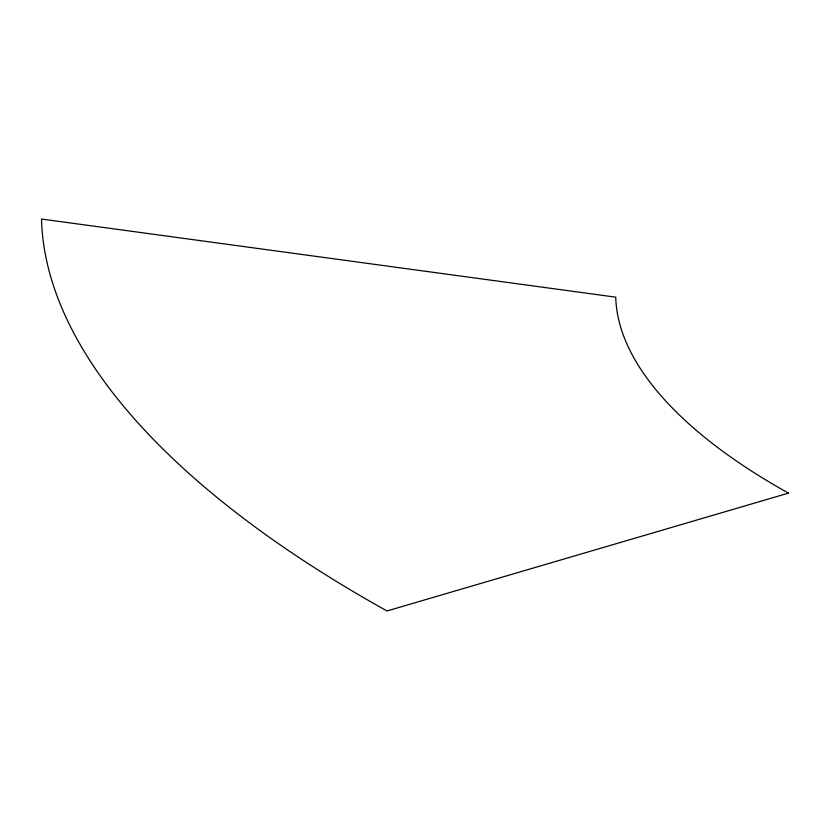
<?xml version="1.0" encoding="UTF-8"?>
<svg xmlns="http://www.w3.org/2000/svg" width="830" height="830" viewBox="0 0 830 830"><rect width="100%" height="100%" fill="white"/><g stroke="black" fill="none" stroke-linecap="round" stroke-linejoin="round"><path stroke-width="1.25" d="M788.5 493.124L387.029 610.963A1162.291 481.991 9.7 0 1 41.5 219.037L615.736 297.161A581.145 241.001 9.7 0 0 788.5 493.124"/></g></svg>
